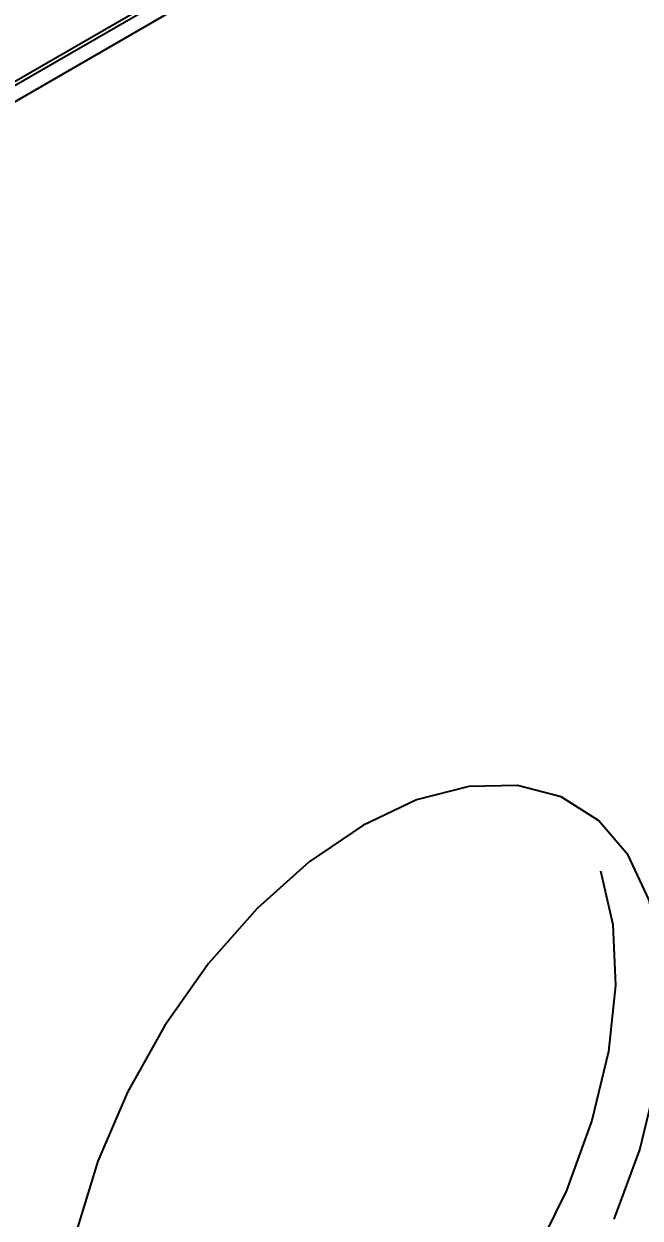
# Model space of a CAD drawing. Extents: x -3.5 to 15.6, y -13 to 0.
# Drawn here: x 2.786 to 3.419, y -5.516 to -4.289 of the extents above; entities that cross this region are included whole.
import ezdxf
from ezdxf import colors
from ezdxf.entities.mleader import LeaderData, LeaderLine
from ezdxf.math import Vec2, Vec3

# ---------------------------------------------------------------- set-up
doc = ezdxf.new("R2010")
doc.units = 0
doc.header["$LTSCALE"] = 0.5
doc.header["$MEASUREMENT"] = 0
doc.layers.add('FAB DWG', color=221, linetype='CONTINUOUS')
doc.layers.add('Housing', color=150, linetype='CONTINUOUS')
doc.styles.get("Standard").update_dxf_attribs({"font": 'arial.ttf'})

msp = doc.modelspace()

# ---------------------------------------------------------------- linework, layer by layer
at = {"layer": 'Housing', "linetype": 'Continuous', "lineweight": 25, "transparency": 16777216}
for p, q in [((7.046302, -1.887719), (0.708526, -5.545991)), ((7.042766, -1.885678), (0.711197, -5.540367)), ((7.053373, -1.899967), (0.697756, -5.568536))]:
    msp.add_line(p, q, dxfattribs=at)
at = {"layer": 'Housing', "linetype": 'Continuous', "lineweight": 25, "transparency": 16777216, "flags": 128}
for points in [[(3.392344, -5.517647), (3.418626, -5.446077), (3.435764, -5.375273), (3.443209, -5.30751), (3.440721, -5.244966), (3.42838, -5.189651), (3.406582, -5.143344), (3.376028, -5.107532), (3.337701, -5.083367), (3.292832, -5.071624), (3.242862, -5.072683), (3.1894, -5.086508), (3.134161, -5.112656)], [(3.134161, -5.112656), (3.078923, -5.150285), (3.02546, -5.198187), (2.975491, -5.254821), (2.930622, -5.318368), (2.892295, -5.386785), (2.861741, -5.457874), (2.839943, -5.529348)], [(3.378238, -5.15944), (3.390901, -5.214675), (3.393661, -5.277236), (3.386427, -5.345099), (3.369434, -5.416071), (3.343231, -5.487857), (3.308665, -5.558137), (3.266853, -5.624637), (3.219148, -5.685209), (3.167091, -5.737894), (3.112366, -5.780989), (3.056742, -5.8131), (3.002017, -5.83319), (2.94996, -5.840608), (2.902255, -5.835115), (2.892036, -5.832026)]]:
    msp.add_lwpolyline(points, dxfattribs=at)

# ---------------------------------------------------------------- leaders
at = {"layer": 'FAB DWG', "ltscale": 0.5, "transparency": 16777216}
ml = msp.add_multileader_mtext('Standard', dxfattribs=at)
ml.set_content('BK01342', color=256)
ml.set_leader_properties()
ml.build(insert=Vec2(0, 0))
ml.multileader.update_dxf_attribs({"dogleg_length": 0.594064, "arrow_head_size": 0.5})
ctx = ml.context
ctx.base_point, ctx.char_height, ctx.arrow_head_size, ctx.landing_gap_size, ctx.plane_origin = Vec3(7.199113, -3.597875), 0.188, 0.5, 0.09, Vec3(-1.739086, -9.841176)
ctx.text_align_type = 2
notes = []
notes.append((ctx, [(0, (1, 1, 0), (6.823622, -3.597875), (1, 0), 0.375491, [(0, [(6.329355, -4.562738)], 0, [])])]))
ctx.mtext.insert, ctx.mtext.width, ctx.mtext.alignment, ctx.mtext.flow_direction = Vec3(8.336706, -3.502208), 7.6221832, 3, 5
for ctx, leaders in notes:
    for number, flags, end, landing, length, lines in leaders:
        leader = LeaderData()
        leader.index, (leader.has_last_leader_line, leader.has_dogleg_vector, leader.attachment_direction) = number, flags
        leader.last_leader_point, leader.dogleg_vector, leader.dogleg_length = Vec3(end), Vec3(landing), length
        for number, points, colour, breaks in lines:
            line = LeaderLine()
            line.index, line.vertices, line.color, line.breaks = number, Vec3.list(points), colors.encode_raw_color(colour), breaks
            leader.lines.append(line)
        ctx.leaders.append(leader)

doc.saveas('drawing.dxf')
